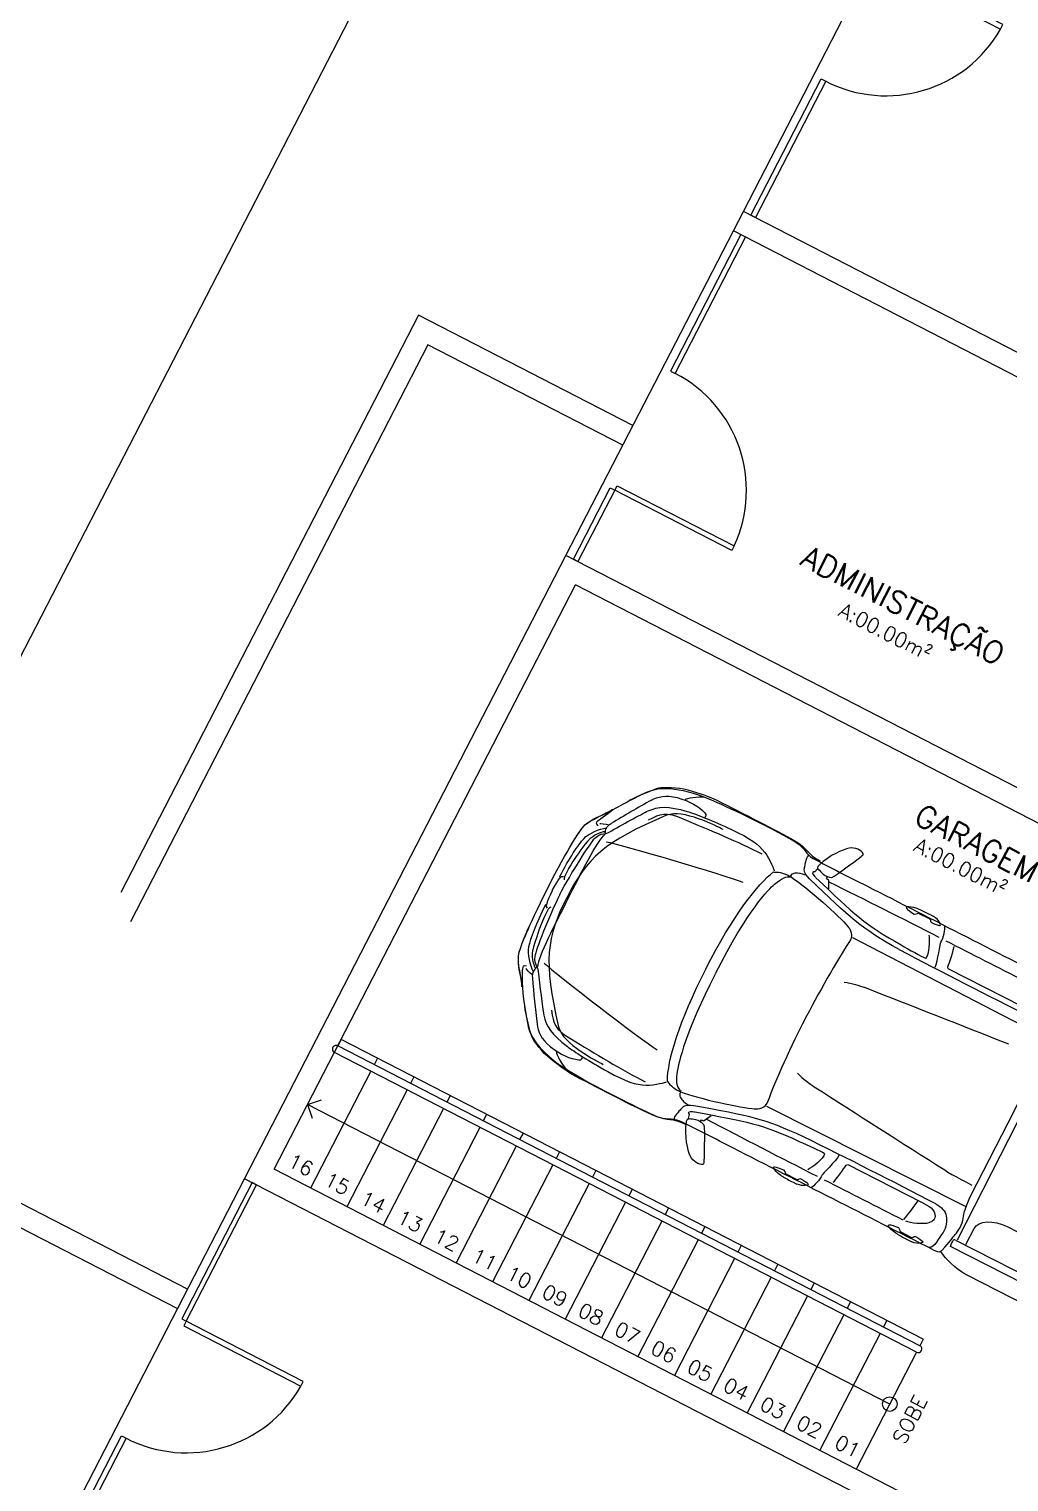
# Model space of a CAD drawing. Header units: millimetres. Extents: x 272118 to 273910, y 9581933 to 9583029.
# Drawn here: x 272779.37 to 272786.07, y 9582922.71 to 9582932.66 of the extents above; entities that cross this region are included whole.
import ezdxf

# ---------------------------------------------------------------- set-up
doc = ezdxf.new("R2010")
doc.units = ezdxf.units.MM
doc.header["$PDMODE"] = 35
doc.linetypes.add('HIDDEN', pattern=[9.525, 6.35, -3.175])
for name, color, linetype in [('ARQ-ALVENARIA', 4, 'Continuous'), ('ARQ-COTAS', 30, 'Continuous'), ('ARQ-ESQ-02', 2, 'Continuous'), ('ARQ-PENA-01', 1, 'Continuous'), ('ARQ-PENA-02', 2, 'Continuous'), ('ARQ-PENA-FINA-CINZA', 8, 'Continuous'), ('ARQ-PROJ-01', 1, 'HIDDEN'), ('ARQ-TEXTO2', 2, 'Continuous'), ('ARQ-TEXTO3', 3, 'Continuous')]:
    doc.layers.add(name, color=color, linetype=linetype)
doc.styles.add('ROMANS', font='romans.shx')
doc.styles.add('Romans_Anot', font='romans.shx')
doc.dimstyles.new('Escala 1-100', dxfattribs={"dimscale": 10, "dimtxt": 0.2, "dimasz": 0.15, "dimexe": 0.1, "dimexo": 0.2, "dimgap": 0.15, "dimtad": 1, "dimzin": 4, "dimdsep": 46, "dimtxsty": 'Romans_Anot', "dimblk": 'OBLIQUE', "dimcen": 0.25, "dimclrd": 256, "dimclre": 256, "dimclrt": 2, "dimaunit": 1, "dimadec": 3, "dimazin": 0, "dimtfac": 1, "dimtix": 1, "dimtmove": 2, "dimatfit": 3, "dimfxl": 0, "dimlwd": -1, "dimlwe": -1, "dimarcsym": 0})
doc.dimstyles.new('Escala 1-1000', dxfattribs={"dimscale": 15, "dimtxt": 0.2, "dimasz": 0.15, "dimexe": 0.1, "dimexo": 0.2, "dimgap": 0.15, "dimtad": 1, "dimzin": 4, "dimdsep": 46, "dimtxsty": 'Romans_Anot', "dimblk": 'OBLIQUE', "dimcen": 0.25, "dimse1": 1, "dimse2": 1, "dimsd1": 1, "dimsd2": 1, "dimclrd": 256, "dimclre": 256, "dimclrt": 2, "dimaunit": 1, "dimadec": 3, "dimazin": 0, "dimtfac": 1, "dimtix": 1, "dimtmove": 2, "dimatfit": 3, "dimfxl": 0, "dimlwd": -1, "dimlwe": -1, "dimarcsym": 0})

# ---------------------------------------------------------------- blocks, each defined once
blk = doc.blocks.new('*D61')
at = {"layer": 'Defpoints', "color": 0, "transparency": 16777216}
for p in [(272848.7531, 9582941.0349), (272848.7531, 9582941.0349), (272773.7978, 9582874.8405)]:
    blk.add_point(p, dxfattribs=at)
at = {"layer": 'ARQ-COTAS', "color": 2, "transparency": 16777216, "insert": (272808.7932, 9582910.7485), "char_height": 3, "attachment_point": 5, "rotation": 41.44827, "style": 'Romans_Anot'}
blk.add_mtext('100.00', dxfattribs=at)
blk = doc.blocks.new('_Oblique')
at = {"color": 0, "linetype": 'ByBlock', "lineweight": -2}
blk.add_line((-0.5, -0.5), (0.5, 0.5), dxfattribs=at)
blk = doc.blocks.new('*D64')
at = {"layer": 'ARQ-COTAS', "transparency": 16777216}
for p, q in [((272745.3188, 9582932.26), (272743.7295, 9582929.1753)), ((272782.2347, 9582910.4619), (272744.1875, 9582930.0642)), ((272783.492, 9582912.9022), (272781.7767, 9582909.573))]:
    blk.add_line(p, q, dxfattribs=at)
at = {"layer": 'Defpoints', "color": 0, "transparency": 16777216}
for p in [(272746.2348, 9582934.0379), (272744.1875, 9582930.0642), (272784.408, 9582914.6801)]:
    blk.add_point(p, dxfattribs=at)
at = {"layer": 'ARQ-COTAS', "transparency": 16777216, "xscale": 1.5, "yscale": 1.5, "zscale": 1.5}
for p, rotation in [((272744.1875, 9582930.0642), 152.7420631339131), ((272782.2347, 9582910.4619), 332.7420631339131)]:
    blk.add_blockref('_Oblique', p, dxfattribs=dict(at, rotation=rotation))
at = {"layer": 'ARQ-COTAS', "color": 2, "transparency": 16777216, "insert": (272764.3561, 9582922.4855), "char_height": 2, "attachment_point": 5, "rotation": 332.74206, "style": 'Romans_Anot'}
blk.add_mtext('42.80', dxfattribs=at)
blk = doc.blocks.new('*D65')
at = {"layer": 'ARQ-COTAS', "transparency": 16777216}
for p, q in [((272795.0939, 9582931.0543), (272798.52, 9582929.2891)), ((272788.723, 9582912.457), (272797.6311, 9582929.7471)), ((272786.1859, 9582913.7641), (272789.612, 9582911.999))]:
    blk.add_line(p, q, dxfattribs=at)
at = {"layer": 'Defpoints', "color": 0, "transparency": 16777216}
for p in [(272793.316, 9582931.9703), (272797.6311, 9582929.7471), (272784.408, 9582914.6801)]:
    blk.add_point(p, dxfattribs=at)
at = {"layer": 'ARQ-COTAS', "transparency": 16777216, "xscale": 1.5, "yscale": 1.5, "zscale": 1.5}
for p, rotation in [((272797.6311, 9582929.7471), 62.74206312157575), ((272788.723, 9582912.457), 242.7420631215758)]:
    blk.add_blockref('_Oblique', p, dxfattribs=dict(at, rotation=rotation))
at = {"layer": 'ARQ-COTAS', "color": 2, "transparency": 16777216, "insert": (272790.9547, 9582922.247), "char_height": 2, "attachment_point": 5, "rotation": 62.74206, "style": 'Romans_Anot'}
blk.add_mtext('19.45', dxfattribs=at)

msp = doc.modelspace()

# ---------------------------------------------------------------- hatches: boundary and pattern name
at = {"layer": 'ARQ-ALVENARIA'}
h = msp.add_hatch(color=8, dxfattribs=at)
h.paths.add_polyline_path([(272784.7641, 9582926.9066, 0.002536), (272784.7974, 9582926.8722)], flags=0)
h.paths.add_polyline_path([(272784.7974, 9582926.8722, 0.139761), (272784.8571, 9582926.8478)], flags=0)
h.paths.add_polyline_path([(272785.0653, 9582926.9993, 0.291649), (272785.0726, 9582927.0127)], flags=0)
h = msp.add_hatch(color=8, dxfattribs=at)
h.paths.add_polyline_path([(272783.9282, 9582925.19, 0.001), (272783.8808, 9582925.1968)], flags=0)
h.paths.add_polyline_path([(272783.983, 9582925.156, 0.139158), (272783.9282, 9582925.19)], flags=0)

# ---------------------------------------------------------------- linework, layer by layer
at = {"layer": 'ARQ-ALVENARIA', "color": 8}
for p, q in [((272784.1838, 9582931.2757), (272784.2525, 9582931.409)), ((272788.6972, 9582929.119), (272784.2525, 9582931.409)), ((272787.8729, 9582929.375), (272784.1838, 9582931.2757)), ((272780.8404, 9582924.7863), (272783.0388, 9582929.0533)), ((272787.2169, 9582926.9007), (272783.0388, 9582929.0533)), ((272781.0424, 9582924.851), (272783.1034, 9582928.8512)), ((272787.1482, 9582926.7674), (272783.1034, 9582928.8512)), ((272782.2472, 9582925.3552), (272782.2243, 9582925.3107)), ((272782.4961, 9582925.2269), (272782.4732, 9582925.1825)), ((272782.745, 9582925.0987), (272782.7221, 9582925.0543)), ((272782.6992, 9582925.0098), (272782.287, 9582924.2098)), ((272782.9939, 9582924.9705), (272782.971, 9582924.926)), ((272787.2651, 9582921.645), (272781.0424, 9582924.851)), ((272782.9481, 9582924.8816), (272782.5359, 9582924.0815)), ((272783.2428, 9582924.8422), (272783.2199, 9582924.7978)), ((272785.4829, 9582923.6881), (272783.2428, 9582924.8422)), ((272785.2852, 9582922.4963), (272780.8404, 9582924.7863)), ((272783.197, 9582924.7533), (272782.7848, 9582923.9533)), ((272785.4371, 9582923.5992), (272783.197, 9582924.7533)), ((272785.46, 9582923.6436), (272783.2199, 9582924.7978)), ((272783.4917, 9582924.714), (272783.4688, 9582924.6695)), ((272783.4459, 9582924.6251), (272783.0337, 9582923.825)), ((272783.7406, 9582924.5858), (272783.7177, 9582924.5413)), ((272783.6948, 9582924.4969), (272783.2826, 9582923.6968)), ((272783.9895, 9582924.4575), (272783.9666, 9582924.4131)), ((272783.9437, 9582924.3686), (272783.5315, 9582923.5686)), ((272784.2384, 9582924.3293), (272784.2155, 9582924.2848)), ((272784.1926, 9582924.2404), (272783.7804, 9582923.4403)), ((272784.4873, 9582924.201), (272784.4644, 9582924.1566)), ((272784.4415, 9582924.1121), (272784.0293, 9582923.3121)), ((272784.7362, 9582924.0728), (272784.7133, 9582924.0283)), ((272784.9851, 9582923.9446), (272784.9622, 9582923.9001)), ((272785.234, 9582923.8163), (272785.2111, 9582923.7719)), ((272785.4829, 9582923.6881), (272785.46, 9582923.6436))]:
    msp.add_line(p, q, dxfattribs=at)
for points in [[(272784.7304, 9582926.9794, 0.007609), (272785.0962, 9582926.7914, -0.000033), (272786.4645, 9582926.0922)], [(272784.7641, 9582926.9066, 0.002536), (272784.7974, 9582926.8722, 0.139761), (272784.8571, 9582926.8478)], [(272785.536, 9582926.5913, 0.018307), (272785.4607, 9582926.6276, 0.00379), (272785.4405, 9582926.6358)], [(272785.5504, 9582924.3, -0.000029), (272784.1811, 9582924.9972, 0.007592), (272783.8141, 9582925.183)], [(272783.983, 9582925.156, 0.139158), (272783.9282, 9582925.19, 0.001), (272783.8808, 9582925.1968)], [(272784.5092, 9582924.8098, -0.001054), (272784.5277, 9582924.7983, 0.01916), (272784.6013, 9582924.7587, 0.013324), (272784.6185, 9582924.7505)], [(272785.313, 9582924.4028, 0.019973), (272785.3866, 9582924.3631, 0.002241), (272785.4037, 9582924.3548)]]:
    msp.add_lwpolyline(points, format="xyb", dxfattribs=at)
for points in [[(272784.7598, 9582926.9077), (272784.7415, 9582926.8873)], [(272783.0073, 9582926.8552), (272783.0223, 9582926.8565)], [(272784.4595, 9582926.8866), (272784.4654, 9582926.8863)], [(272784.8255, 9582926.8534), (272784.8194, 9582926.8416), (272784.8326, 9582926.8343), (272784.8352, 9582926.8291), (272784.8355, 9582926.7702)], [(272782.903, 9582926.6508), (272782.9108, 9582926.6378)], [(272785.4489, 9582926.6048), (272785.5234, 9582926.5676)], [(272785.4211, 9582926.5986), (272785.4354, 9582926.5999)], [(272784.9989, 9582926.4378), (272786.3512, 9582925.7383)], [(272785.4972, 9582926.2967), (272785.5043, 9582926.2988)], [(272785.6485, 9582926.2356), (272785.6521, 9582926.2248), (272786.1575, 9582925.967)], [(272786.3157, 9582925.6651), (272786.0615, 9582925.1666)], [(272783.7303, 9582925.4568), (272783.7339, 9582925.4522)], [(272783.8773, 9582925.1995), (272783.8832, 9582925.2263)], [(272783.9598, 9582925.1783), (272783.9658, 9582925.1901), (272783.9795, 9582925.1838), (272783.9852, 9582925.1846), (272784.0331, 9582925.219)], [(272784.4102, 9582925.2838), (272785.7704, 9582924.5997)], [(272785.7163, 9582924.3687), (272786.1266, 9582925.173)], [(272785.8088, 9582924.6712), (272786.0631, 9582925.1698)], [(272784.8048, 9582924.9613), (272784.8073, 9582924.9543)], [(272784.5279, 9582924.8474), (272784.5353, 9582924.8351)], [(272784.5392, 9582924.8213), (272784.613, 9582924.7828)], [(272784.9553, 9582924.8795), (272784.9662, 9582924.883), (272785.4716, 9582924.6252)], [(272785.3133, 9582924.4517), (272785.3205, 9582924.4395)], [(272785.3246, 9582924.4257), (272785.3983, 9582924.3872)], [(272785.7739, 9582924.3364), (272785.8314, 9582924.4458)], [(272786.058, 9582924.459), (272786.3724, 9582924.2987)], [(272786.914, 9582923.6884), (272785.6696, 9582924.3231)], [(272785.7045, 9582924.3669), (272786.8685, 9582923.7732), (272786.9407, 9582923.7375)], [(272785.6189, 9582924.2648), (272785.6026, 9582924.288)], [(272786.4041, 9582923.8099), (272785.7843, 9582924.126)]]:
    msp.add_lwpolyline(points, dxfattribs=at)
msp.add_circle((272785.2539, 9582923.2436), 0.05, dxfattribs=at)
for centre, radius, start, end in [((272790.5282, 9582915.2136), 13.9883, 119.57799, 120.88468), ((272785.0585, 9582927.0118), 0.0142, 298.68386, 3.72097), ((272784.3537, 9582926.4947), 0.422, 57.48079, 58.43093), ((272763.4851, 9582883.4997), 48.2947, 62.75973, 63.75688), ((270124.2776, 9577709.0117), 5856.9726, 62.96828539, 62.97417752), ((272804.0244, 9582961.725), 40.0111, 242.1266, 243.5802), ((272797.3532, 9582927.4583), 14.6019, 185.0942, 186.34598), ((272680.2655, 9582658.4579), 287.4306, 68.401464, 68.61257), ((272933.8353, 9583158.037), 276.3016, 237.342215, 237.561821), ((272807.523, 9582969.834), 50.4576, 242.21331, 243.18028), ((272766.6879, 9582888.5046), 40.7479, 62.39501, 63.82232), ((274115.2768, 9585533.5873), 2928.4864, 242.9787828, 242.9905669), ((272785.4486, 9582923.6214), 0.025, 242.74206, 62.74206)]:
    msp.add_arc(centre, radius, start, end, dxfattribs=at)
for points in [[(272783.3347, 9582927.296), (272783.3977, 9582927.3382), (272783.5432, 9582927.4127), (272783.6026, 9582927.4372)], [(272783.474, 9582927.377), (272783.5336, 9582927.4092), (272783.6423, 9582927.4541), (272783.6736, 9582927.4616)], [(272783.6026, 9582927.4372), (272783.6735, 9582927.4666), (272783.7977, 9582927.4789), (272784.0275, 9582927.3824)], [(272783.6235, 9582927.379), (272783.6645, 9582927.4017), (272783.724, 9582927.4164), (272783.799, 9582927.3955)], [(272783.6736, 9582927.4616), (272783.7048, 9582927.4691), (272783.8032, 9582927.4675), (272783.8717, 9582927.4482)], [(272783.8553, 9582927.3818), (272783.8654, 9582927.394), (272783.9391, 9582927.4033), (272783.9882, 9582927.3997)], [(272783.8717, 9582927.4482), (272783.9573, 9582927.4241), (272784.0211, 9582927.4033), (272784.105, 9582927.3605)], [(272783.1599, 9582927.1976), (272783.2056, 9582927.2508), (272783.3135, 9582927.2804), (272783.3581, 9582927.3169)], [(272783.2585, 9582927.2382), (272783.2705, 9582927.25), (272783.3499, 9582927.3056), (272783.3499, 9582927.3056)], [(272783.3342, 9582927.1593), (272783.4211, 9582927.2079), (272783.5501, 9582927.2813), (272783.601, 9582927.3043)], [(272783.601, 9582927.3043), (272783.672, 9582927.3367), (272783.7364, 9582927.3394), (272783.8689, 9582927.3005)], [(272783.6037, 9582927.2435), (272783.69, 9582927.2857), (272783.7148, 9582927.3039), (272783.845, 9582927.2484)], [(272784.114, 9582927.1777), (272784.0709, 9582927.1997), (272783.8368, 9582927.32), (272783.7275, 9582927.2743)], [(272783.799, 9582927.3955), (272783.8891, 9582927.3704), (272783.9475, 9582927.3356), (272783.9886, 9582927.2908)], [(272783.8689, 9582927.3005), (272783.9194, 9582927.2857), (272784.0416, 9582927.2373), (272784.171, 9582927.1771)], [(272784.0275, 9582927.3824), (272784.1243, 9582927.3418), (272784.4205, 9582927.2042), (272784.5993, 9582927.0968)], [(272784.105, 9582927.3605), (272784.279, 9582927.2718), (272784.523, 9582927.1475), (272784.6193, 9582927.0906)], [(272783.7275, 9582927.2743), (272783.2996, 9582927.0953), (272783.1817, 9582926.9807), (272783.0437, 9582926.7102)], [(272783.129, 9582927.1576), (272783.164, 9582927.2108), (272783.1716, 9582927.2127), (272783.2123, 9582927.2395)], [(272783.2123, 9582927.2395), (272783.2532, 9582927.2662), (272783.3293, 9582927.2924), (272783.3347, 9582927.296)], [(272783.2596, 9582927.203), (272783.2393, 9582927.2174), (272783.2464, 9582927.2266), (272783.2585, 9582927.2382)], [(272783.3281, 9582927.2088), (272783.3151, 9582927.2133), (272783.2696, 9582927.2156), (272783.2696, 9582927.2156)], [(272783.3073, 9582927.1539), (272783.3099, 9582927.1764), (272783.3148, 9582927.1976), (272783.3478, 9582927.2184)], [(272783.845, 9582927.2484), (272784.0086, 9582927.1783), (272784.222, 9582927.0918), (272784.3777, 9582927.0107)], [(272783.9886, 9582927.2908), (272784.0026, 9582927.2755), (272783.9952, 9582927.2609), (272783.9854, 9582927.2592)], [(272782.9138, 9582926.776), (272783.0605, 9582927.0637), (272783.129, 9582927.1576), (272783.129, 9582927.1576)], [(272782.9949, 9582926.8512), (272783.061, 9582926.9809), (272783.1246, 9582927.0749), (272783.1603, 9582927.1145)], [(272782.9969, 9582926.7314), (272783.0708, 9582926.8763), (272783.211, 9582927.0917), (272783.2367, 9582927.1171)], [(272783.0325, 9582926.8608), (272783.0888, 9582926.9786), (272783.1993, 9582927.1106), (272783.1993, 9582927.1106)], [(272783.0404, 9582927.0098), (272783.0404, 9582927.0098), (272783.1021, 9582927.1305), (272783.1599, 9582927.1976)], [(272783.0525, 9582926.7034), (272783.1399, 9582926.8748), (272783.253, 9582927.1003), (272783.307, 9582927.1452)], [(272783.1603, 9582927.1145), (272783.196, 9582927.1541), (272783.2677, 9582927.1801), (272783.3149, 9582927.1886)], [(272783.1993, 9582927.1106), (272783.2242, 9582927.1398), (272783.2773, 9582927.1579), (272783.2773, 9582927.1579)], [(272783.2367, 9582927.1171), (272783.2628, 9582927.1425), (272783.2761, 9582927.1433), (272783.2948, 9582927.1469)], [(272783.2773, 9582927.1579), (272783.2934, 9582927.1647), (272783.3029, 9582927.1631), (272783.3029, 9582927.1631)], [(272783.2948, 9582927.1469), (272783.3112, 9582927.1501), (272783.3209, 9582927.1519), (272783.3342, 9582927.1593)], [(272784.171, 9582927.1771), (272784.3004, 9582927.117), (272784.3545, 9582927.0776), (272784.3989, 9582927.0202)], [(272783.3144, 9582927.0937), (272783.4279, 9582927.0717), (272784.1223, 9582926.8661), (272784.2478, 9582926.8168)], [(272784.3989, 9582927.0202), (272784.4361, 9582926.9726), (272784.4635, 9582926.8942), (272784.4635, 9582926.8942)], [(272784.5993, 9582927.0968), (272784.6838, 9582927.0461), (272784.6752, 9582927.0094), (272784.7304, 9582926.9794)], [(272784.6193, 9582927.0906), (272784.6831, 9582927.0529), (272784.6923, 9582927.006), (272784.7769, 9582926.9629)], [(272784.6727, 9582926.9243), (272784.6755, 9582926.9416), (272784.6859, 9582926.9995), (272784.7002, 9582926.9984)], [(272784.9753, 9582927.0491), (272784.9314, 9582927.0395), (272784.846, 9582927.0043), (272784.7684, 9582926.932)], [(272784.9753, 9582927.0491), (272784.9314, 9582927.0395), (272784.846, 9582927.0043), (272784.7684, 9582926.932)], [(272784.8571, 9582926.8478), (272784.8863, 9582926.8609), (272785.0653, 9582926.9993), (272785.0653, 9582926.9993)], [(272784.8571, 9582926.8478), (272784.8863, 9582926.8609), (272785.0653, 9582926.9993), (272785.0653, 9582926.9993)], [(272785.0726, 9582927.0127), (272785.0582, 9582927.0349), (272785.0189, 9582927.0585), (272784.9753, 9582927.0491)], [(272785.0726, 9582927.0127), (272785.0582, 9582927.0349), (272785.0189, 9582927.0585), (272784.9753, 9582927.0491)], [(272784.7057, 9582926.8391), (272784.6573, 9582926.8855), (272784.6697, 9582926.907), (272784.6727, 9582926.9243)], [(272784.7684, 9582926.932), (272784.7684, 9582926.932), (272784.7536, 9582926.9173), (272784.7641, 9582926.9066)], [(272784.7684, 9582926.932), (272784.7684, 9582926.932), (272784.7536, 9582926.9173), (272784.7641, 9582926.9066)], [(272782.9452, 9582926.759), (272782.988, 9582926.8428), (272783.0073, 9582926.8552), (272783.0073, 9582926.8552)], [(272783.0299, 9582926.8326), (272783.0284, 9582926.8471), (272783.0325, 9582926.8608), (272783.0325, 9582926.8608)], [(272783.9948, 9582926.2228), (272784.1811, 9582926.588), (272784.3515, 9582926.8068), (272784.4595, 9582926.8866)], [(272784.0617, 9582926.1911), (272784.2852, 9582926.6292), (272784.4248, 9582926.7683), (272784.4656, 9582926.8026)], [(272784.4654, 9582926.8863), (272784.5006, 9582926.8876), (272784.5373, 9582926.8775), (272784.5747, 9582926.8543)], [(272784.4656, 9582926.8026), (272784.5124, 9582926.8419), (272784.5486, 9582926.8607), (272784.5742, 9582926.8506)], [(272784.5757, 9582926.8578), (272784.5901, 9582926.886), (272784.6198, 9582926.8818), (272784.6393, 9582926.8776)], [(272784.5806, 9582926.8505), (272784.691, 9582926.7801), (272784.915, 9582926.5756), (272784.9651, 9582926.5163)], [(272784.6393, 9582926.8776), (272784.6591, 9582926.8737), (272784.6841, 9582926.8649), (272784.6841, 9582926.8649)], [(272785.3185, 9582926.3558), (272785.0589, 9582926.4987), (272784.9798, 9582926.5765), (272784.7057, 9582926.8391)], [(272784.7415, 9582926.8873), (272784.7275, 9582926.89), (272784.7261, 9582926.8796), (272784.7261, 9582926.8796)], [(272784.7261, 9582926.8796), (272784.7291, 9582926.8661), (272784.7485, 9582926.847), (272784.7485, 9582926.847)], [(272784.7485, 9582926.847), (272785.011, 9582926.5983), (272785.085, 9582926.523), (272785.3322, 9582926.387)], [(272782.9122, 9582926.7729), (272782.7654, 9582926.4852), (272782.7297, 9582926.3746), (272782.7297, 9582926.3746)], [(272782.9972, 9582926.7321), (272782.9232, 9582926.587), (272782.8313, 9582926.3472), (272782.8257, 9582926.3112)], [(272783.0525, 9582926.7034), (272782.9651, 9582926.5321), (272782.8489, 9582926.308), (272782.8442, 9582926.2379)], [(272783.0437, 9582926.7102), (272782.9058, 9582926.4396), (272782.8822, 9582926.277), (272782.9885, 9582925.8255)], [(272782.9444, 9582926.7574), (272782.9017, 9582926.6737), (272782.903, 9582926.6508), (272782.903, 9582926.6508)], [(272782.899, 9582926.6633), (272782.8328, 9582926.5335), (272782.7941, 9582926.427), (272782.783, 9582926.3747)], [(272782.9145, 9582926.6274), (272782.8522, 9582926.5125), (272782.8102, 9582926.3457), (272782.8102, 9582926.3457)], [(272782.9358, 9582926.646), (272782.9232, 9582926.6388), (272782.9145, 9582926.6274), (272782.9145, 9582926.6274)], [(272785.3731, 9582926.6481), (272785.3651, 9582926.6477), (272785.3656, 9582926.6404), (272785.3678, 9582926.6377)], [(272785.3731, 9582926.6481), (272785.3651, 9582926.6477), (272785.3656, 9582926.6404), (272785.3678, 9582926.6377)], [(272785.3678, 9582926.6377), (272785.3757, 9582926.6275), (272785.396, 9582926.6135), (272785.4211, 9582926.5986)], [(272785.3678, 9582926.6377), (272785.3757, 9582926.6275), (272785.396, 9582926.6135), (272785.4211, 9582926.5986)], [(272785.4405, 9582926.6358), (272785.4108, 9582926.6478), (272785.3866, 9582926.6487), (272785.3731, 9582926.6481)], [(272785.4405, 9582926.6358), (272785.4108, 9582926.6478), (272785.3866, 9582926.6487), (272785.3731, 9582926.6481)], [(272785.4354, 9582926.5999), (272785.4413, 9582926.6013), (272785.4489, 9582926.6048), (272785.4489, 9582926.6048)], [(272785.4354, 9582926.5999), (272785.4413, 9582926.6013), (272785.4489, 9582926.6048), (272785.4489, 9582926.6048)], [(272782.7174, 9582926.33), (272782.7378, 9582926.4161), (272782.7992, 9582926.537), (272782.7992, 9582926.537)], [(272784.9651, 9582926.5163), (272784.9839, 9582926.4942), (272785.0113, 9582926.4545), (272784.9748, 9582926.403)], [(272785.5234, 9582926.5676), (272785.5363, 9582926.5611), (272785.5322, 9582926.5505), (272785.5332, 9582926.5473)], [(272785.5234, 9582926.5676), (272785.5363, 9582926.5611), (272785.5322, 9582926.5505), (272785.5332, 9582926.5473)], [(272785.5332, 9582926.5473), (272785.5332, 9582926.5473), (272785.5354, 9582926.5414), (272785.5395, 9582926.5396)], [(272785.5332, 9582926.5473), (272785.5332, 9582926.5473), (272785.5354, 9582926.5414), (272785.5395, 9582926.5396)], [(272785.5527, 9582926.5821), (272785.5477, 9582926.5849), (272785.5414, 9582926.5886), (272785.536, 9582926.5913)], [(272785.5527, 9582926.5821), (272785.5477, 9582926.5849), (272785.5414, 9582926.5886), (272785.536, 9582926.5913)], [(272785.5395, 9582926.5396), (272785.5632, 9582926.5285), (272785.5835, 9582926.5218), (272785.5937, 9582926.5198)], [(272785.5395, 9582926.5396), (272785.5632, 9582926.5285), (272785.5835, 9582926.5218), (272785.5937, 9582926.5198)], [(272785.5936, 9582926.5428), (272785.5877, 9582926.554), (272785.5753, 9582926.5699), (272785.5527, 9582926.5821)], [(272785.5936, 9582926.5428), (272785.5877, 9582926.554), (272785.5753, 9582926.5699), (272785.5527, 9582926.5821)], [(272785.5937, 9582926.5198), (272785.6044, 9582926.5176), (272785.6019, 9582926.5273), (272785.5936, 9582926.5428)], [(272785.5937, 9582926.5198), (272785.6044, 9582926.5176), (272785.6019, 9582926.5273), (272785.5936, 9582926.5428)], [(272785.6026, 9582926.4054), (272785.6235, 9582926.4362), (272785.6331, 9582926.4983), (272785.6305, 9582926.5159)], [(272784.9748, 9582926.403), (272784.9054, 9582926.3052), (272784.7499, 9582926.0278), (272784.6713, 9582925.8737)], [(272785.5043, 9582926.2988), (272785.523, 9582926.3181), (272785.5291, 9582926.4231), (272785.5227, 9582926.4543)], [(272785.5637, 9582926.2349), (272785.5813, 9582926.272), (272785.6026, 9582926.4054), (272785.6026, 9582926.4054)], [(272782.7372, 9582926.0995), (272782.7405, 9582926.157), (272782.7011, 9582926.2618), (272782.7174, 9582926.33)], [(272782.7297, 9582926.3746), (272782.7071, 9582926.3151), (272782.71, 9582926.3078), (272782.7122, 9582926.2592)], [(272782.783, 9582926.3747), (272782.7718, 9582926.3224), (272782.7928, 9582926.2492), (272782.8136, 9582926.2059)], [(272782.8102, 9582926.3457), (272782.8012, 9582926.3083), (272782.8179, 9582926.255), (272782.8179, 9582926.255)], [(272782.8257, 9582926.3112), (272782.8205, 9582926.2753), (272782.8275, 9582926.2639), (272782.8357, 9582926.2468)], [(272785.3321, 9582926.3869), (272785.3855, 9582926.3558), (272785.471, 9582926.3077), (272785.4972, 9582926.2967)], [(272785.6914, 9582926.3767), (272785.6911, 9582926.3541), (272785.658, 9582926.2591), (272785.6485, 9582926.2356)], [(272782.7122, 9582926.2592), (272782.7147, 9582926.2103), (272782.7381, 9582926.1333), (272782.7384, 9582926.127)], [(272782.7405, 9582926.2225), (272782.738, 9582926.2059), (272782.7396, 9582926.109), (272782.7396, 9582926.109)], [(272782.7696, 9582926.2423), (272782.7461, 9582926.2504), (272782.7428, 9582926.2391), (272782.7405, 9582926.2225)], [(272782.8052, 9582926.1836), (272782.7938, 9582926.1913), (272782.7652, 9582926.2267), (272782.7652, 9582926.2267)], [(272782.8373, 9582926.2325), (272782.8207, 9582926.2173), (272782.8063, 9582926.2007), (272782.8089, 9582926.1618)], [(272782.8179, 9582926.255), (272782.8218, 9582926.2377), (272782.8286, 9582926.2309), (272782.8286, 9582926.2309)], [(272782.8357, 9582926.2468), (272782.8428, 9582926.2317), (272782.847, 9582926.2227), (272782.8488, 9582926.2078)], [(272782.8488, 9582926.2078), (272782.8605, 9582926.1089), (272782.8768, 9582925.9614), (272782.888, 9582925.9064)], [(272782.8902, 9582926.262), (272782.9747, 9582926.1832), (272783.5488, 9582925.7418), (272783.6623, 9582925.669)], [(272783.9948, 9582926.2228), (272783.8085, 9582925.8575), (272783.7314, 9582925.5909), (272783.7303, 9582925.4568)], [(272782.7384, 9582926.127), (272782.7413, 9582926.0513), (272782.7664, 9582925.8897), (272782.7813, 9582925.8271)], [(272784.0597, 9582926.1871), (272783.8562, 9582925.7881), (272783.8111, 9582925.5923), (272783.7967, 9582925.5036)], [(272784.942, 9582926.1328), (272784.9958, 9582926.1263), (272785.0452, 9582926.1085), (272785.0835, 9582926.0949)], [(272782.8052, 9582925.7592), (272782.793, 9582925.7889), (272782.7655, 9582925.9032), (272782.7566, 9582925.9704)], [(272782.888, 9582925.9064), (272782.9035, 9582925.8301), (272782.9392, 9582925.7764), (272783.0484, 9582925.6919)], [(272782.9388, 9582925.9401), (272782.9554, 9582925.8454), (272782.9552, 9582925.8146), (272783.0766, 9582925.7418)], [(272782.7813, 9582925.8271), (272782.7992, 9582925.7526), (272782.8622, 9582925.6447), (272783.0751, 9582925.5152)], [(272782.8407, 9582925.8443), (272782.8465, 9582925.798), (272782.8695, 9582925.741), (272782.9304, 9582925.6927)], [(272782.9885, 9582925.8255), (272783.0157, 9582925.7101), (272783.2505, 9582925.5913), (272783.2936, 9582925.5693)], [(272784.4241, 9582925.3235), (272784.4626, 9582925.4373), (272784.5959, 9582925.726), (272784.6744, 9582925.8799)], [(272782.9324, 9582925.6066), (272782.8766, 9582925.6508), (272782.8175, 9582925.7294), (272782.8052, 9582925.7592)], [(272783.0766, 9582925.7418), (272783.2293, 9582925.6504), (272783.4247, 9582925.5286), (272783.5817, 9582925.45)], [(272782.9304, 9582925.6927), (272783.0037, 9582925.6345), (272783.0662, 9582925.6077), (272783.1264, 9582925.6005)], [(272782.9745, 9582925.655), (272782.9707, 9582925.64), (272783.0064, 9582925.5746), (272783.0381, 9582925.5371)], [(272783.0484, 9582925.6919), (272783.0901, 9582925.6596), (272783.201, 9582925.5893), (272783.3256, 9582925.5196)], [(272783.1264, 9582925.6005), (272783.1472, 9582925.5983), (272783.1547, 9582925.6129), (272783.1503, 9582925.622)], [(272783.1404, 9582925.4692), (272783.0564, 9582925.512), (272783.0022, 9582925.5515), (272782.9324, 9582925.6066)], [(272783.0751, 9582925.5152), (272783.1649, 9582925.4608), (272783.4502, 9582925.3018), (272783.6422, 9582925.2203)], [(272783.3256, 9582925.5196), (272783.4503, 9582925.4503), (272783.514, 9582925.4298), (272783.5865, 9582925.4274)], [(272784.6236, 9582925.5085), (272784.6605, 9582925.4689), (272784.7039, 9582925.4394), (272784.7374, 9582925.4163)], [(272783.6608, 9582925.2114), (272783.5582, 9582925.2559), (272783.3144, 9582925.3805), (272783.1404, 9582925.4692)], [(272783.5865, 9582925.4274), (272783.6469, 9582925.4254), (272783.7264, 9582925.4492), (272783.7264, 9582925.4492)], [(272783.7339, 9582925.4522), (272783.7534, 9582925.4228), (272783.7833, 9582925.3992), (272783.824, 9582925.3825)], [(272783.7967, 9582925.5036), (272783.7871, 9582925.4432), (272783.8034, 9582925.3998), (272783.8267, 9582925.3851)], [(272783.8218, 9582925.3797), (272783.8073, 9582925.3513), (272783.8282, 9582925.3298), (272783.843, 9582925.3164)], [(272783.824, 9582925.3825), (272783.9415, 9582925.3341), (272784.2479, 9582925.2706), (272784.3268, 9582925.2648)], [(272783.843, 9582925.3164), (272783.8579, 9582925.3029), (272783.8796, 9582925.2877), (272783.8796, 9582925.2877)], [(272784.3268, 9582925.2648), (272784.3557, 9582925.2626), (272784.4039, 9582925.2637), (272784.4241, 9582925.3235)], [(272783.6422, 9582925.2203), (272783.7328, 9582925.1816), (272783.7574, 9582925.2101), (272783.8141, 9582925.183)], [(272783.8567, 9582925.1589), (272783.7721, 9582925.202), (272783.7288, 9582925.1819), (272783.6608, 9582925.2114)], [(272783.8249, 9582925.2622), (272783.8125, 9582925.2496), (272783.7717, 9582925.207), (272783.781, 9582925.1964)], [(272783.9132, 9582925.2853), (272783.8473, 9582925.2974), (272783.8371, 9582925.2746), (272783.8249, 9582925.2622)], [(272783.8832, 9582925.2263), (272783.8727, 9582925.2361), (272783.8803, 9582925.2433), (272783.8803, 9582925.2433)], [(272783.8803, 9582925.2433), (272783.8929, 9582925.2489), (272783.9198, 9582925.2444), (272783.9198, 9582925.2444)], [(272784.6641, 9582925.073), (272784.3961, 9582925.1992), (272784.2867, 9582925.2177), (272783.9132, 9582925.2853)], [(272783.9198, 9582925.2444), (272784.2753, 9582925.1778), (272784.3797, 9582925.1622), (272784.6349, 9582925.042)], [(272783.8895, 9582924.9423), (272783.8714, 9582924.9833), (272783.8498, 9582925.0732), (272783.8627, 9582925.1784)], [(272783.8895, 9582924.9423), (272783.8714, 9582924.9833), (272783.8498, 9582925.0732), (272783.8627, 9582925.1784)], [(272783.8627, 9582925.1784), (272783.8627, 9582925.1784), (272783.8659, 9582925.1989), (272783.8808, 9582925.1968)], [(272783.8627, 9582925.1784), (272783.8627, 9582925.1784), (272783.8659, 9582925.1989), (272783.8808, 9582925.1968)], [(272783.983, 9582925.156), (272783.9894, 9582925.1245), (272783.9825, 9582924.8985), (272783.9825, 9582924.8985)], [(272783.983, 9582925.156), (272783.9894, 9582925.1245), (272783.9825, 9582924.8985), (272783.9825, 9582924.8985)], [(272784.6349, 9582925.042), (272784.6914, 9582925.0171), (272784.7805, 9582924.976), (272784.8048, 9582924.9613)], [(272783.9759, 9582924.8846), (272783.9496, 9582924.8833), (272783.9074, 9582924.9014), (272783.8895, 9582924.9423)], [(272783.9759, 9582924.8846), (272783.9496, 9582924.8833), (272783.9074, 9582924.9014), (272783.8895, 9582924.9423)], [(272784.8073, 9582924.9543), (272784.8026, 9582924.9278), (272784.7212, 9582924.8613), (272784.6923, 9582924.8484)], [(272784.906, 9582924.9454), (272784.8863, 9582924.9095), (272784.7909, 9582924.8139), (272784.7909, 9582924.8139)], [(272783.9825, 9582924.8985), (272783.9836, 9582924.8891), (272783.9759, 9582924.8846), (272783.9759, 9582924.8846)], [(272783.9825, 9582924.8985), (272783.9836, 9582924.8891), (272783.9759, 9582924.8846), (272783.9759, 9582924.8846)], [(272784.4597, 9582924.8573), (272784.4553, 9582924.864), (272784.4615, 9582924.8679), (272784.4649, 9582924.8676)], [(272784.4597, 9582924.8573), (272784.4553, 9582924.864), (272784.4615, 9582924.8679), (272784.4649, 9582924.8676)], [(272784.5092, 9582924.8098), (272784.4821, 9582924.827), (272784.4672, 9582924.846), (272784.4597, 9582924.8573)], [(272784.5092, 9582924.8098), (272784.4821, 9582924.827), (272784.4672, 9582924.846), (272784.4597, 9582924.8573)], [(272784.4649, 9582924.8676), (272784.4778, 9582924.8672), (272784.5012, 9582924.8591), (272784.5279, 9582924.8474)], [(272784.4649, 9582924.8676), (272784.4778, 9582924.8672), (272784.5012, 9582924.8591), (272784.5279, 9582924.8474)], [(272784.5353, 9582924.8351), (272784.5376, 9582924.8295), (272784.5392, 9582924.8213), (272784.5392, 9582924.8213)], [(272784.5353, 9582924.8351), (272784.5376, 9582924.8295), (272784.5392, 9582924.8213), (272784.5392, 9582924.8213)], [(272784.7909, 9582924.8139), (272784.7781, 9582924.7788), (272784.7335, 9582924.7347), (272784.7178, 9582924.7265)], [(272784.8663, 9582924.762), (272784.8844, 9582924.7757), (272784.9419, 9582924.8581), (272784.9553, 9582924.8795)], [(272785.6301, 9582924.8466), (272785.6782, 9582924.8132), (272785.8162, 9582924.7429), (272785.8162, 9582924.7429)], [(272784.613, 9582924.7828), (272784.6259, 9582924.7762), (272784.6321, 9582924.7857), (272784.6352, 9582924.7868)], [(272784.613, 9582924.7828), (272784.6259, 9582924.7762), (272784.6321, 9582924.7857), (272784.6352, 9582924.7868)], [(272784.6744, 9582924.7406), (272784.6618, 9582924.7387), (272784.6417, 9582924.7395), (272784.6185, 9582924.7505)], [(272784.6744, 9582924.7406), (272784.6618, 9582924.7387), (272784.6417, 9582924.7395), (272784.6185, 9582924.7505)], [(272784.6352, 9582924.7868), (272784.6352, 9582924.7868), (272784.6413, 9582924.7885), (272784.6452, 9582924.7863)], [(272784.6352, 9582924.7868), (272784.6352, 9582924.7868), (272784.6413, 9582924.7885), (272784.6452, 9582924.7863)], [(272784.6452, 9582924.7863), (272784.6681, 9582924.7735), (272784.6854, 9582924.7611), (272784.693, 9582924.754)], [(272784.6452, 9582924.7863), (272784.6681, 9582924.7735), (272784.6854, 9582924.7611), (272784.693, 9582924.754)], [(272784.693, 9582924.754), (272784.7011, 9582924.7466), (272784.6918, 9582924.743), (272784.6744, 9582924.7406)], [(272784.693, 9582924.754), (272784.7011, 9582924.7466), (272784.6918, 9582924.743), (272784.6744, 9582924.7406)], [(272785.4451, 9582924.6357), (272785.428, 9582924.6078), (272785.3677, 9582924.5308), (272785.3474, 9582924.5065)], [(272785.4716, 9582924.6252), (272785.5252, 9582924.5979), (272785.5594, 9582924.5765), (272785.5631, 9582924.5419)], [(272785.5694, 9582924.6139), (272785.6096, 9582924.5934), (272785.6349, 9582924.5632), (272785.6394, 9582924.5314)], [(272785.7564, 9582924.5139), (272785.7605, 9582924.5494), (272785.7752, 9582924.6052), (272785.8088, 9582924.6712)], [(272785.5631, 9582924.5419), (272785.5671, 9582924.5071), (272785.5472, 9582924.4938), (272785.5201, 9582924.4846)], [(272785.6394, 9582924.5314), (272785.6438, 9582924.4993), (272785.6437, 9582924.4533), (272785.6183, 9582924.4188)], [(272785.7023, 9582924.4046), (272785.7204, 9582924.4232), (272785.7521, 9582924.4784), (272785.7564, 9582924.5139)], [(272785.2451, 9582924.4617), (272785.2406, 9582924.4684), (272785.2468, 9582924.4723), (272785.2502, 9582924.4721)], [(272785.2451, 9582924.4617), (272785.2406, 9582924.4684), (272785.2468, 9582924.4723), (272785.2502, 9582924.4721)], [(272785.2944, 9582924.4141), (272785.2674, 9582924.4312), (272785.2524, 9582924.4504), (272785.2451, 9582924.4617)], [(272785.2944, 9582924.4141), (272785.2674, 9582924.4312), (272785.2524, 9582924.4504), (272785.2451, 9582924.4617)], [(272785.2502, 9582924.4721), (272785.2631, 9582924.4716), (272785.2863, 9582924.4636), (272785.3133, 9582924.4517)], [(272785.2502, 9582924.4721), (272785.2631, 9582924.4716), (272785.2863, 9582924.4636), (272785.3133, 9582924.4517)], [(272785.313, 9582924.4028), (272785.3062, 9582924.4067), (272785.3009, 9582924.4102), (272785.2944, 9582924.4141)], [(272785.313, 9582924.4028), (272785.3062, 9582924.4067), (272785.3009, 9582924.4102), (272785.2944, 9582924.4141)], [(272785.3205, 9582924.4395), (272785.3229, 9582924.4339), (272785.3246, 9582924.4257), (272785.3246, 9582924.4257)], [(272785.3205, 9582924.4395), (272785.3229, 9582924.4339), (272785.3246, 9582924.4257), (272785.3246, 9582924.4257)], [(272785.5201, 9582924.4846), (272785.4869, 9582924.4733), (272785.3916, 9582924.4819), (272785.3628, 9582924.4958)], [(272785.6183, 9582924.4188), (272785.5929, 9582924.3841), (272785.5556, 9582924.311), (272785.5245, 9582924.3165)], [(272785.8314, 9582924.4458), (272785.8595, 9582924.5008), (272785.9647, 9582924.5066), (272786.058, 9582924.459)], [(272785.3983, 9582924.3872), (272785.4112, 9582924.3806), (272785.4173, 9582924.3901), (272785.4205, 9582924.3911)], [(272785.3983, 9582924.3872), (272785.4112, 9582924.3806), (272785.4173, 9582924.3901), (272785.4205, 9582924.3911)], [(272785.4597, 9582924.3449), (272785.4471, 9582924.3432), (272785.427, 9582924.3439), (272785.4037, 9582924.3548)], [(272785.4597, 9582924.3449), (272785.4471, 9582924.3432), (272785.427, 9582924.3439), (272785.4037, 9582924.3548)], [(272785.4205, 9582924.3911), (272785.4205, 9582924.3911), (272785.4265, 9582924.3929), (272785.4305, 9582924.3906)], [(272785.4205, 9582924.3911), (272785.4205, 9582924.3911), (272785.4265, 9582924.3929), (272785.4305, 9582924.3906)], [(272785.4305, 9582924.3906), (272785.4533, 9582924.378), (272785.4707, 9582924.3655), (272785.4783, 9582924.3585)], [(272785.4305, 9582924.3906), (272785.4533, 9582924.378), (272785.4707, 9582924.3655), (272785.4783, 9582924.3585)], [(272785.4783, 9582924.3585), (272785.4863, 9582924.3509), (272785.4771, 9582924.3474), (272785.4597, 9582924.3449)], [(272785.4783, 9582924.3585), (272785.4863, 9582924.3509), (272785.4771, 9582924.3474), (272785.4597, 9582924.3449)], [(272785.6117, 9582924.2987), (272785.6677, 9582924.3551), (272785.6845, 9582924.3861), (272785.7023, 9582924.4046)], [(272785.6696, 9582924.3231), (272785.6696, 9582924.3231), (272785.6717, 9582924.3337), (272785.6736, 9582924.3374)], [(272785.6736, 9582924.3374), (272785.6754, 9582924.341), (272785.6897, 9582924.3691), (272785.6897, 9582924.3691)], [(272785.6897, 9582924.3691), (272785.6935, 9582924.3728), (272785.7017, 9582924.371), (272785.7017, 9582924.371)], [(272785.5503, 9582924.2998), (272785.5731, 9582924.2882), (272785.5874, 9582924.2823), (272785.6023, 9582924.2913)], [(272785.6023, 9582924.2913), (272785.6054, 9582924.2931), (272785.6084, 9582924.2956), (272785.6117, 9582924.2987)], [(272785.7843, 9582924.126), (272785.7386, 9582924.1434), (272785.6572, 9582924.2175), (272785.6189, 9582924.2648)]]:
    msp.add_open_spline(points, degree=3, dxfattribs=at)
at = {"layer": 'ARQ-ESQ-02', "color": 8}
for points in [[(272785.2118, 9582933.069), (272786.0118, 9582932.6568), (272786.0279, 9582932.6879), (272785.2278, 9582933.1001)], [(272784.8156, 9582932.3001), (272784.3347, 9582931.3666), (272784.3036, 9582931.3827), (272784.7845, 9582932.3161)], [(272783.7851, 9582930.2999), (272784.266, 9582931.2333), (272784.2349, 9582931.2493), (272783.754, 9582930.3159)], [(272783.3729, 9582929.4998), (272783.121, 9582929.0109), (272783.0899, 9582929.027), (272783.3418, 9582929.5159)], [(272783.3889, 9582929.531), (272784.189, 9582929.1188), (272784.173, 9582929.0876), (272783.3729, 9582929.4998)], [(272780.4417, 9582923.8105), (272780.9226, 9582924.7439), (272780.8915, 9582924.76), (272780.4106, 9582923.8266)], [(272780.4257, 9582923.7794), (272781.2258, 9582923.3672), (272781.2418, 9582923.3983), (272780.4417, 9582923.8105)], [(272780.0295, 9582923.0105), (272779.5486, 9582922.0771), (272779.5175, 9582922.0931), (272779.9984, 9582923.0265)]]:
    msp.add_lwpolyline(points, close=True, dxfattribs=at)
at = {"layer": 'ARQ-PENA-01', "color": 8}
for p, q in [((272781.7493, 9582925.6117), (272781.7264, 9582925.5672)), ((272781.9982, 9582925.4834), (272781.9753, 9582925.439)), ((272784.6904, 9582923.9839), (272784.2782, 9582923.1838)), ((272784.9393, 9582923.8557), (272784.5271, 9582923.0556)), ((272785.1882, 9582923.7274), (272784.776, 9582922.9274)), ((272785.4371, 9582923.5992), (272785.0249, 9582922.7991))]:
    msp.add_line(p, q, dxfattribs=at)
for centre, start, end in [((272785.2281, 9582933.1007), 242.74206, 330.47001), ((272783.3726, 9582929.4992), 335.01412, 62.74206), ((272780.442, 9582923.8112), 242.74206, 330.47001)]:
    msp.add_arc(centre, 0.9007, start, end, dxfattribs=at)
at = {"layer": 'ARQ-PENA-02', "color": 8}
msp.add_line((272774.8073, 9582919.6265), (272783.7153, 9582936.9166), dxfattribs=at)
at = {"layer": 'ARQ-PENA-FINA-CINZA', "color": 8}
for p, q in [((272784.2525, 9582931.409), (272785.6265, 9582934.0759)), ((272783.0388, 9582929.0533), (272784.1838, 9582931.2757)), ((272781.2714, 9582925.2954), (272781.3667, 9582925.3259)), ((272785.2539, 9582923.2436), (272781.2714, 9582925.2954)), ((272781.2714, 9582925.2954), (272781.3019, 9582925.2002)), ((272779.4664, 9582922.1194), (272780.8404, 9582924.7863))]:
    msp.add_line(p, q, dxfattribs=at)
at = {"layer": 'ARQ-PROJ-01', "color": 8, "ltscale": 0.7}
for p, q in [((272782.03, 9582930.6979), (272778.9156, 9582924.6531)), ((272783.4968, 9582929.9422), (272782.03, 9582930.6979)), ((272782.0946, 9582930.4959), (272779.1177, 9582924.7177)), ((272783.4281, 9582929.8089), (272782.0946, 9582930.4959)), ((272779.1177, 9582924.7177), (272780.4511, 9582924.0307)), ((272778.9156, 9582924.6531), (272780.3824, 9582923.8974))]:
    msp.add_line(p, q, dxfattribs=at)
at = {"layer": 'ARQ-PROJ-01', "color": 8, "ltscale": 0.6}
for p, q in [((272781.5004, 9582925.7399), (272781.4775, 9582925.6955)), ((272783.2428, 9582924.8422), (272781.5004, 9582925.7399)), ((272783.197, 9582924.7533), (272781.4546, 9582925.651)), ((272783.2199, 9582924.7978), (272781.4775, 9582925.6955)), ((272781.7035, 9582925.5228), (272781.2913, 9582924.7227)), ((272781.9524, 9582925.3945), (272781.5403, 9582924.5945)), ((272782.2014, 9582925.2663), (272781.7892, 9582924.4662)), ((272782.4503, 9582925.1381), (272782.0381, 9582924.338))]:
    msp.add_line(p, q, dxfattribs=at)
msp.add_arc((272781.4661, 9582925.6732), 0.025, 62.74206, 242.74206, dxfattribs=at)

# ---------------------------------------------------------------- texts
at = {"layer": 'ARQ-ALVENARIA', "color": 8, "rotation": 332.74206, "style": 'ROMANS'}
for s, insert, char_height, width, attachment_point in [('GARAGEM', (272785.85, 9582927.0822), 0.15, 1.121767, 5), ('\\pi-0.04474;A:00.00m²', (272785.4963, 9582927.1028), 0.1, 0.653381, 1), ('\\pi0.01479;11', (272782.4159, 9582924.3234), 0.1, 0.148619, 1), ('\\pi0.0005;10', (272782.6648, 9582924.1952), 0.1, 0.148619, 1), ('\\pi-0.00426;09', (272782.9137, 9582924.067), 0.1, 0.148619, 1), ('\\pi-0.00664;08', (272783.1626, 9582923.9387), 0.1, 0.148619, 1), ('\\pi-0.00664;07', (272783.4115, 9582923.8105), 0.1, 0.148619, 1), ('\\pi-0.00664;06', (272783.6604, 9582923.6822), 0.1, 0.148619, 1), ('\\pi-0.00664;05', (272783.9093, 9582923.554), 0.1, 0.148619, 1), ('\\pi-0.00902;04', (272784.1582, 9582923.4258), 0.1, 0.148619, 1)]:
    msp.add_mtext(s, dxfattribs=dict(at, insert=insert, char_height=char_height, width=width, attachment_point=attachment_point))
at = {"layer": 'ARQ-TEXTO2', "color": 8, "char_height": 0.1, "attachment_point": 1, "style": 'ROMANS'}
for s, insert, width, rotation in [('\\pi-0.04474;A:00.00m²', (272784.9813, 9582928.7126), 0.653381, 332.74206), ('\\pi0.0005;16', (272781.1714, 9582924.9646), 0.148619, 332.74206), ('\\pi0.0005;15', (272781.4203, 9582924.8364), 0.148619, 332.74206), ('\\pi-0.00188;14', (272781.6692, 9582924.7082), 0.148619, 332.74206), ('\\pi0.0005;13', (272781.9181, 9582924.5799), 0.148619, 332.74206), ('\\pi0.0005;12', (272782.167, 9582924.4517), 0.148619, 332.74206), ('\\pi-0.00664;03', (272784.4071, 9582923.2975), 0.148619, 332.74206), ('\\pi0.14336;SOBE', (272785.2012, 9582922.878), 0.653381, 62.74206), ('\\pi-0.00664;02', (272784.6561, 9582923.1693), 0.148619, 332.74206), ('\\pi0.00764;01', (272784.905, 9582923.041), 0.148619, 332.74206)]:
    msp.add_mtext(s, dxfattribs=dict(at, insert=insert, width=width, rotation=rotation))
at = {"layer": 'ARQ-TEXTO3', "color": 8, "insert": (272785.3349, 9582928.692), "char_height": 0.15, "width": 1.121767, "attachment_point": 5, "rotation": 332.74206, "style": 'ROMANS'}
msp.add_mtext('ADMINISTRAÇÃO', dxfattribs=at)

# ---------------------------------------------------------------- dimensions: what is measured, and where the dimension line sits
at = {"layer": 'ARQ-COTAS'}
for p1, p2, distance, dimstyle, picture, middle in [((272773.7978, 9582874.8405), (272848.7531, 9582941.0349), 0, 'Escala 1-1000', '*D61', (272808.7932, 9582910.7485)), ((272784.408, 9582914.6801), (272793.316, 9582931.9703), -4.8541, 'Escala 1-100', '*D65', (272790.9547, 9582922.247))]:
    dim = msp.add_aligned_dim(p1=p1, p2=p2, distance=distance, dimstyle=dimstyle, dxfattribs=at)
    dim.commit()
    dim.dimension.update_dxf_attribs({"geometry": picture, "text_midpoint": middle})
dim = msp.add_linear_dim(base=(272744.1875, 9582930.0642), p1=(272784.408, 9582914.6801), p2=(272746.2348, 9582934.0379), angle=152.74206, dimstyle='Escala 1-100', dxfattribs=at)
dim.commit()
dim.dimension.update_dxf_attribs({"geometry": '*D64', "text_midpoint": (272764.3561, 9582922.4855)})

doc.saveas('drawing.dxf')
